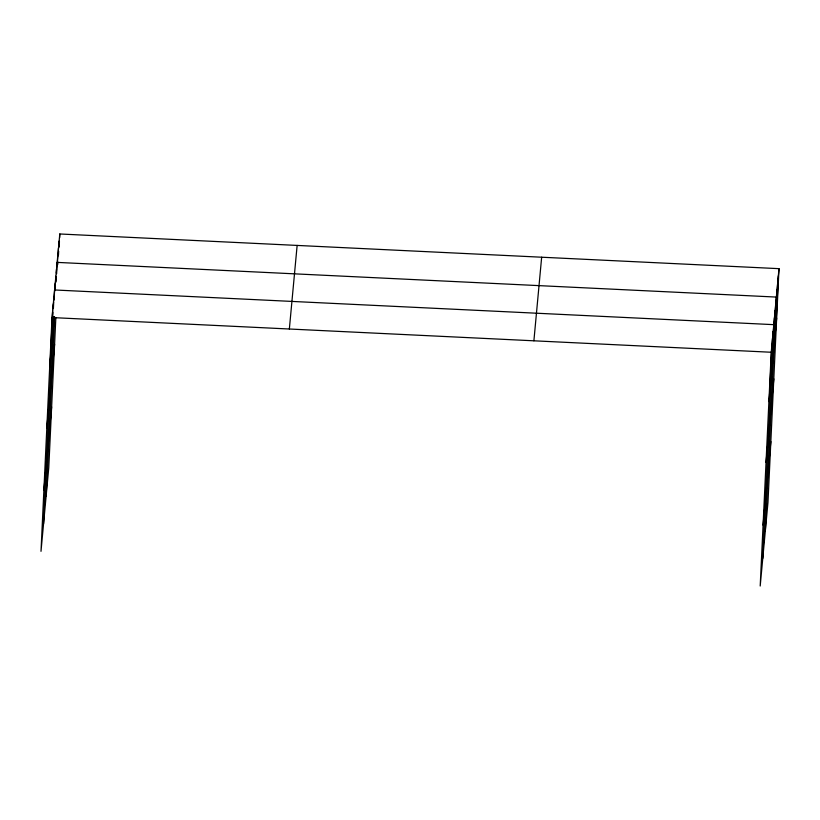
<?xml version="1.0" encoding="UTF-8"?>
<svg xmlns="http://www.w3.org/2000/svg" width="820" height="820" viewBox="0 0 820 820"><rect width="100%" height="100%" fill="white"/><g stroke="black" fill="none" stroke-linecap="round" stroke-linejoin="round"><path stroke-width="1.23" d="M779 268.663L771.23 352.252L760.201 586.023L767.971 502.434L779 268.663L59.798 233.977L52.029 317.565L41 551.337L48.769 467.748L55.852 317.555M50.338 360.011L52.664 310.667M50.983 353.123L52.89 312.625M53.064 308.832L53.31 303.769M51.619 346.224L52.992 317.114M53.413 308.258L53.71 301.934M53.833 299.402L53.946 296.871M43.562 523.755L53.341 316.551M54.11 300.099L54.591 289.972L773.793 324.659L762.764 558.441M52.9 332.428L53.618 317.248M54.868 290.669L55.227 283.084M53.546 325.53L53.966 316.674M55.217 290.106L55.34 287.574M55.575 282.51L55.873 276.186M55.914 281.947L56.16 276.883M56.334 273.08L56.518 269.288M46.135 496.172L54.591 316.817M56.621 273.777L57.154 262.39L776.355 297.076L765.337 530.858M57.4 264.142L57.82 255.286M57.697 264.635L57.82 262.103M58.117 255.778L58.476 248.183M58.476 254.999L58.661 251.197M58.835 247.404L59.132 241.08M59.204 246.625L59.44 241.562M59.614 237.769L59.798 233.977M769.539 394.697L771.866 345.353M770.185 387.809L772.512 338.455M770.82 380.91L773.147 331.557M772.102 367.114L774.428 317.77M772.747 360.226L775.074 310.872M773.393 353.328L775.72 303.974M774.695 339.326L777.022 289.972M775.351 332.223L777.678 282.869M776.007 325.109L778.344 275.766M49.702 366.909L54.181 318.642M46.832 427.773L54.602 344.185M43.87 490.483L51.639 406.894M289.357 329.005L297.137 245.416M533.892 340.802L541.661 257.213M768.904 401.595L776.673 318.006M766.034 462.459L773.803 378.871M763.072 525.169L770.841 441.58M52.029 317.565L771.23 352.252"/></g></svg>
